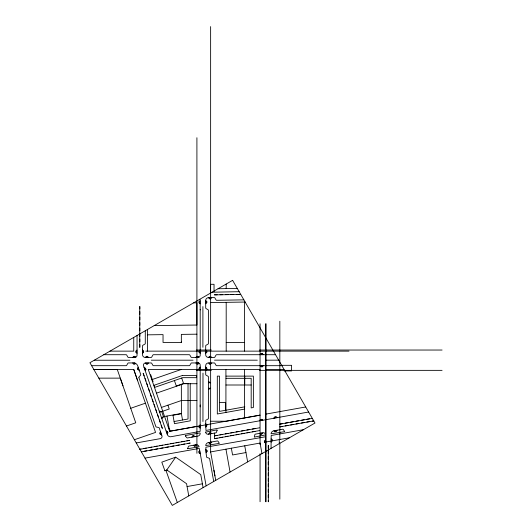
<?xml version="1.0" encoding="UTF-8"?>
<svg xmlns="http://www.w3.org/2000/svg" width="532" height="532" viewBox="0 0 532 532"><rect width="100%" height="100%" fill="white"/><g stroke="black" fill="none" stroke-linecap="round" stroke-linejoin="round"><path stroke-width="0.8" d="M133.738 337.414L133.738 351.133L109.984 351.133M145.156 357.444A2.746 2.746 0 0 1 142.536 354.824L142.543 345.827A0.831 0.831 0 0 1 142.948 345.221L144.87 344.111A0.825 0.825 0 0 0 145.283 343.393L145.283 330.751M147.477 334.841L163.038 334.635L163.038 342.435L181.346 342.435L181.346 341.976M200.198 406.894L200.198 404.978M195.809 362.944L196.907 364.041L198.004 364.041L198.004 362.937A2.195 2.195 0 0 1 200.198 365.138L200.165 431.379L170.772 436.759A3.305 3.305 0 0 1 167.381 434.677L143.48 365.683A2.208 2.208 0 0 1 145.303 362.964L151.135 362.944A0.838 0.838 0 0 1 151.74 363.349L152.903 365.351A0.851 0.851 0 0 0 153.462 365.683L189.193 365.683A0.825 0.825 0 0 0 189.884 365.271L190.995 363.349A0.831 0.831 0 0 1 191.6 362.944L198.117 362.944M200.198 309.897L200.152 300.587L199.074 301.684L199.088 302.781L200.198 303.872M308.633 412.014L205.957 430.441L205.691 420.706A0.831 0.831 0 0 1 206.103 420.1L208.025 418.99A0.825 0.825 0 0 0 208.438 418.278L208.438 376.929A0.825 0.825 0 0 0 208.025 376.277L206.103 375.166A0.831 0.831 0 0 1 205.698 374.561L205.691 365.564A2.746 2.746 0 0 1 208.318 362.944M208.318 357.444A2.746 2.746 0 0 1 205.691 354.824L205.698 345.827A0.831 0.831 0 0 1 206.103 345.221L208.025 344.111A0.825 0.825 0 0 0 208.438 343.393L208.438 310.349A0.825 0.825 0 0 0 208.025 309.697L206.103 308.587A0.831 0.831 0 0 1 205.698 307.981L205.691 300.48A2.766 2.766 0 0 1 208.438 297.687L214.29 297.594A0.831 0.831 0 0 1 214.908 297.993L216.045 299.902A0.831 0.831 0 0 0 216.664 300.301L243.875 299.855M210.579 293.637L210.579 284.294L214.037 284.294L214.037 291.769M265.554 442.065L265.554 443.183L264.457 442.265L264.457 441.148L265.554 439.838L265.554 440.948L264.457 441.148M271.047 448.39L271.18 435.495L303.44 429.69M187.61 448.749L199.094 446.794A2.74 2.74 0 0 0 196.089 444.772L188.907 446.062A0.831 0.831 0 0 0 188.381 446.567L187.63 448.656M205.691 432.084L216.916 429.883L217.162 430.222M217.156 430.255L216.398 432.343A0.831 0.831 0 0 1 215.872 432.849L208.158 434.232A2.195 2.195 0 0 1 205.691 432.084M136.252 442.957L160.478 438.607A2.208 2.208 0 0 0 161.981 435.881C161.987 434.385 159.726 434.75 159.873 433.141L160.597 431.891L159.221 427.921A0.831 0.831 0 0 0 158.636 427.475L156.455 427.056A0.825 0.825 0 0 1 155.836 426.518L138.925 377.713M167.168 434.059L167.893 432.815L167.533 431.765L166.07 430.907M160.145 432.669L160.597 431.891L161.695 435.043M203.091 487.625L200.757 474.624L175.68 457.174L166.789 469.949L186.579 483.714L188.76 495.897M185.349 435.961L186.785 437.656A0.831 0.831 0 0 0 187.457 437.949L191.806 437.171L192.69 435.894L193.774 435.701L195.045 436.586L198.157 436.027A2.753 2.753 0 0 0 200.198 433.367L199.959 432.928L185.442 435.528L185.329 435.934M193.262 445.277L194.532 446.168L195.616 445.976L196.468 444.752A2.633 2.554 -55.2 0 0 196.089 444.772M200.365 453.769L199.088 452.885L198.895 451.801L199.779 450.524M138.912 377.667A0.825 0.825 0 0 1 139.085 376.902L140.534 375.226A0.831 0.831 0 0 0 140.721 374.515L139.351 370.538L137.808 369.441L137.429 368.344L138.207 367.246M145.163 370.538L145.948 369.441L145.562 368.344L144.019 367.246M271.047 442.198L272.145 440.882L272.145 439.771L271.047 438.847M200.198 428.134L199.101 427.216L199.101 426.099L200.198 424.782M205.691 427.143L206.788 425.833L206.788 424.716L205.691 423.798M208.438 434.185L209.535 432.875L210.632 432.676L211.729 433.593M211.729 441.966L210.632 443.276L209.535 443.475L208.438 442.558L217.329 440.962A0.831 0.831 0 0 1 218 441.254L219.377 443.362L205.711 445.59A3.298 3.298 0 0 1 208.411 442.558M259.995 420.26L260.613 419.522L261.711 419.322L262.808 420.24L261.777 419.382M259.583 420.752L260.613 419.522L260.613 420.639M276.607 417.274L277.086 417.68L275.988 416.762L274.891 416.955L273.794 418.272L274.273 417.693M259.51 433.387L260.613 434.305L261.711 434.105L263.087 432.749A2.195 2.195 0 0 1 265.554 434.897L254.303 437.098L254.848 434.637A0.831 0.831 0 0 1 255.373 434.132L262.808 432.795M273.761 430.827A3.298 3.298 0 0 0 271.054 433.813L284.72 431.638L283.357 429.524A0.831 0.831 0 0 0 282.678 429.231L273.794 430.827L274.891 431.745L275.988 431.545L277.086 430.235M161.841 418.697L163.504 416.782L161.708 411.588L159.214 411.11M208.438 297.687L209.555 298.771L210.652 298.751L211.729 297.634M137.043 353.328L135.946 352.231L135.946 351.133L137.043 350.036M132.648 357.444L133.745 356.347L134.849 356.347L135.746 357.251A2.274 2.208 45 0 1 134.849 357.451L128.445 357.444A0.831 0.831 0 0 1 127.833 357.038L126.722 355.11A0.825 0.825 0 0 0 126.011 354.704L103.8 354.704M142.536 350.036L143.633 351.133L143.633 352.231L142.536 353.328M132.641 362.944L133.738 364.041L134.835 364.041L135.5 363.376A4.602 4.462 -45.1 0 0 134.835 363.123A4.336 4.276 -0.1 0 0 133.738 362.937L128.445 362.944A0.831 0.831 0 0 0 127.833 363.349L126.722 365.271A0.831 0.831 0 0 1 126.117 365.683L91.637 365.683M148.574 357.444L147.477 356.347L146.38 356.347L145.283 357.444L151.135 357.444A0.831 0.831 0 0 0 151.74 357.038L152.85 355.11A0.831 0.831 0 0 1 153.462 354.704L189.166 354.704A0.825 0.825 0 0 1 189.884 355.11L190.995 357.038A0.831 0.831 0 0 0 191.6 357.444L198.004 357.444A2.274 2.208 45 0 0 198.908 357.251L198.004 356.347L196.907 356.347L195.809 357.444M205.691 303.772L206.795 302.675L206.795 301.578L205.691 300.48M145.283 362.944L146.38 364.041L147.477 364.041L148.574 362.937M200.198 350.036L199.101 351.133L199.101 352.231L200.198 353.328M205.691 353.328L206.795 352.231L206.795 351.133L205.691 350.036M198.004 364.041L198.636 363.03M211.729 357.444L210.632 356.347L209.535 356.347L208.438 357.444L214.29 357.444A0.831 0.831 0 0 0 214.901 357.038L216.012 355.11A0.831 0.831 0 0 1 216.617 354.704L275.543 354.704M200.198 370.352L199.101 369.255L199.101 368.157L200.198 367.06M211.729 362.944L210.632 364.041L209.535 364.041L208.438 362.944L214.29 362.944A0.831 0.831 0 0 1 214.901 363.349L216.012 365.271A0.838 0.838 0 0 0 216.617 365.683L281.887 365.683M205.691 370.352L206.795 369.255L206.795 368.157L205.691 367.06M260.062 354.704L261.159 353.607L262.256 353.607L263.287 354.631M260.062 365.683L261.159 366.781L262.256 366.781L263.353 365.683M208.438 389.524L210.632 388.254L208.438 388.254M175.68 457.174L161.801 462.162L164.893 470.773L166.935 470.049L164.893 470.773M151.813 379.668L181.346 369.441M156.481 393.161L183.746 383.718L196.907 383.718M130.726 408.277L145.429 403.183M161.429 407.439L181.346 400.543L196.907 400.543M159.633 412.313L161.708 411.588M162.745 411.229L169.229 408.988L167.899 405.151M126.47 426.012L135.753 422.8L117.273 369.441L93.805 369.441L133.738 369.447L137.648 380.713M161.429 417.5L163.504 416.782M134.39 439.738L155.55 432.41L133.738 369.447M191.806 437.171L195.045 436.586M164.561 416.483L181.405 413.464L181.346 384.55M244.826 406.82L219.51 411.369L219.51 376.117L217.315 376.117L217.315 413.989L244.733 409.075M174.09 421.517L188.029 419.017L188.029 383.446L183.7 383.446L176.305 386.006L174.423 380.553M260.062 369.441L148.268 369.441L169.688 431.279L196.907 426.398M159.873 433.141L160.963 432.942M166.436 431.957L167.533 431.765M199.101 426.099L200.198 425.899M205.691 424.915L206.788 424.716M265.554 414.169L305.714 406.96M169.688 431.279L260.062 415.153L226.193 421.231L210.632 421.231M160.232 434.192L161.329 433.992M166.802 433.008L167.893 432.815M199.101 427.216L200.198 427.016M205.691 426.032L206.788 425.833M139.889 449.234L140.927 449.048M143.633 448.562L146.333 448.077M149.04 447.592L151.74 447.106M154.44 446.621L157.146 446.135M159.846 445.65L162.553 445.164M165.252 444.679L167.959 444.193M170.659 443.708L173.365 443.223M176.065 442.737L178.765 442.252M181.472 441.766L184.172 441.287M186.878 440.802L189.578 440.316M214.469 435.848L217.176 435.362M219.876 434.877L222.582 434.391M225.282 433.906L227.982 433.42M230.689 432.935L233.388 432.45M236.095 431.964L238.795 431.479M241.501 430.993L244.201 430.508M246.901 430.022L249.608 429.537M252.308 429.051L255.014 428.566M279.825 424.117L282.525 423.632M285.232 423.146L287.932 422.661M290.638 422.175L293.338 421.69M296.045 421.204L298.745 420.719M301.445 420.233L304.151 419.748M306.851 419.263L309.558 418.777M139.903 449.281L189.598 440.403M214.476 435.894L259.516 427.808M279.832 424.157L312.291 418.378M144.119 451.262L146.819 450.777M149.525 450.291L152.225 449.806M154.925 449.321L157.632 448.842M160.332 448.356L163.038 447.871M165.738 447.385L168.445 446.9M171.144 446.414L173.844 445.929M176.551 445.444L179.251 444.958M181.957 444.473L184.657 443.987M187.364 443.502L190.064 443.016M217.176 438.149L214.469 438.634L214.476 433.101M219.876 437.663L222.582 437.178M225.282 436.692L227.982 436.213M230.689 435.728L233.388 435.243M236.095 434.757L238.795 434.272M241.501 433.786L244.201 433.301M246.901 432.815L249.608 432.33M252.308 431.844L255.014 431.359M282.525 426.418L279.825 426.903L313.747 420.905M285.232 425.933L287.932 425.447M290.638 424.962L293.338 424.476M296.045 423.991L298.745 423.512M301.445 423.026L304.151 422.541M306.851 422.056L309.558 421.57M312.257 421.085L313.734 420.819M141.366 451.848L190.084 443.109M214.489 438.727L259.516 430.594M145.01 458.125L199.294 448.436L206.123 485.869M198.895 451.801L199.979 451.608M205.957 451.648L207.041 451.455L206.057 452.745L205.877 450.544L206.961 450.351L207.041 451.455L206.057 452.745L206.576 457.068A0.831 0.831 0 0 0 207.028 457.46L209.116 458.212A0.825 0.825 0 0 1 209.628 458.75L213.711 481.493M199.088 452.885L200.172 452.685M271.047 439.964L272.145 439.771M264.457 442.265L289.415 437.783M245.957 452.559L232.57 454.96L231.353 448.203M187.084 486.547L202.406 483.801M213.917 470.215L214.935 475.887M212.042 292.208L239.174 291.702M218.047 288.743L237.279 288.43M214.476 294.801L217.222 294.755M219.969 294.708L222.715 294.662M225.462 294.622L228.208 294.575M230.955 294.529L233.694 294.489M236.441 294.442L239.187 294.396M214.482 294.888L240.737 294.415M193.568 302.874L196.907 302.821L196.933 325.032L154.207 325.597M210.632 302.595L245.139 302.036M199.074 301.691L200.172 301.671M199.094 302.788L200.185 302.775M196.907 334.182L181.346 334.389L181.346 342.435M205.691 301.578L206.795 301.578M205.691 302.675L206.795 302.675M226.193 342.435L244.501 342.435M196.414 350.036L211.35 350.036M259.49 350.036L442.079 350.036M135.946 351.133L137.043 351.133M142.536 351.133L143.633 351.133M145.835 351.133L349.005 351.133M135.946 352.231L137.043 352.231M142.536 352.231L143.633 352.231M199.101 352.231L200.198 352.231M205.691 352.231L206.795 352.231M94.29 360.237L129.901 360.237M151.321 360.191L193.063 360.191M214.476 360.151L257.315 360.191M266.1 360.191L278.715 360.151M280.889 365.318L291.589 365.318L291.589 370.924L284.148 370.924M199.101 368.157L200.198 368.157M205.691 368.157L206.795 368.157M137.429 368.344L138.586 368.344M144.398 368.344L145.562 368.344M137.808 369.441L138.972 369.441M199.101 369.255L200.198 369.255M205.691 369.255L206.795 369.255M144.784 369.441L145.948 369.441M265.554 369.441L284.048 369.441M196.414 370.352L211.35 370.352M259.49 370.352L442.079 370.352M226.034 376.117L253.378 376.117L253.378 407.519L251.184 407.911L251.184 378.319L226.034 378.319M98.826 378.139L120.292 378.139L122.939 385.806M208.438 382.761L210.632 382.761L208.438 381.491M225.92 385.002L244.501 385.002M251.184 385.002L244.773 385.002L244.773 376.117M219.51 402.485L225.648 402.485L225.648 410.265M265.554 436.759L205.911 447.193L205.811 449.44L206.961 450.351M165.957 470.394L177.329 502.494M139.351 370.538L137.668 365.683A4.396 4.396 0 0 0 133.738 362.937L133.738 364.041M181.685 378.039L183.573 383.486M150.656 374.654L153.083 381.657M169.243 428.327L170.054 430.661M143.248 373.271L144.152 375.865M145.05 378.458L145.948 381.058M146.845 383.652L147.743 386.245M148.641 388.839L149.539 391.432M150.443 394.032L151.341 396.626M152.238 399.219L153.136 401.813M154.034 404.406L154.932 407M155.836 409.6L156.734 412.194M157.632 414.787L158.529 417.381M159.427 419.974L160.325 422.574M161.223 425.168L162.127 427.761M143.161 373.304L162.426 428.772M261.963 453.636L260.062 443.056L210.632 451.927L215.733 480.323M244.747 445.803L247.639 461.902M225.947 449.174L230.057 472.057M193.774 435.701L193.967 436.785M195.424 444.892L195.616 445.976M192.69 435.894L192.883 436.978M194.34 445.084L194.532 446.168M182.516 420.007L181.392 413.743L172.967 415.259L174.476 423.678L190.223 420.852L190.223 383.599M166.968 416.051L169.701 431.279M205.811 449.44L205.877 450.544M210.632 297.654L210.652 298.751M209.535 297.674L209.555 298.771M279.832 321.222L279.832 439.578M279.832 442.89L279.832 499.169M279.287 439.605L279.287 443.635M275.988 416.762L275.988 417.873M275.988 430.428L275.988 431.545M274.891 416.955L274.891 418.072M274.891 430.627L274.891 431.745M268.347 445.477L268.347 501.736M268.254 445.477L268.254 448.223M268.254 450.97L268.254 453.716M268.254 456.463L268.254 459.209M268.254 461.956L268.254 464.702M268.254 467.448L268.254 470.195M268.254 472.941L268.254 475.688M268.254 478.434L268.254 481.181M268.254 483.921L268.254 486.667M268.254 489.413L268.254 492.16M268.254 494.906L268.254 497.653M268.254 500.399L268.254 501.736M266.1 323.782L266.1 501.736M265.554 323.782L265.554 501.736M262.256 353.607L262.256 354.704M262.256 365.683L262.256 366.781M261.711 419.322L261.711 420.44M261.711 432.995L261.711 434.105M261.159 353.607L261.159 354.704M261.159 365.683L261.159 366.781M260.613 433.188L260.613 434.305M260.062 323.782L260.062 444.626M260.062 453.729L260.062 501.736M244.501 302.043L244.501 351.133M244.501 369.441L244.501 417.946M226.193 284.041L226.193 288.61M226.193 302.342L226.193 351.133M225.92 369.441L225.92 412.446M210.632 26.6L210.632 452.32M209.535 356.347L209.535 357.444M209.535 362.937L209.535 364.041M209.535 432.875L209.535 433.986M209.535 442.358L209.535 443.475M202.898 306.572L202.898 347.29M202.991 373.098L202.945 421.504M200.198 309.451L200.198 355.25A2.195 2.195 0 0 1 198.004 357.444L198.004 356.347M196.907 137.735L196.907 453.304M147.477 329.488L147.477 351.133M147.477 356.347L147.477 357.444M147.477 362.937L147.477 364.041M146.38 356.347L146.38 357.444M146.38 362.937L146.38 364.041M139.836 306.572L139.836 308.846M139.836 311.592L139.836 314.339M139.836 317.079L139.836 319.825M139.836 322.572L139.836 325.318M139.836 328.064L139.836 330.811M139.836 333.557L139.836 336.304M139.836 339.05L139.836 341.797M139.836 344.543L139.836 347.29M139.743 306.572L139.743 347.29M137.043 335.512L137.043 355.25A2.195 2.195 0 0 1 134.849 357.444L134.849 356.347M134.835 363.123L134.835 364.041M133.745 356.347L133.745 357.444M199.813 299.27A2.746 2.746 0 0 1 200.158 300.454M198.004 362.937A2.274 2.208 -45.5 0 1 198.908 363.137M232.61 280.337L89.921 362.718L172.302 505.4L314.984 423.02L232.61 280.337M182.363 375.479L154.047 385.288L154.765 387.363L182.729 377.673L196.627 377.673L196.627 375.479L182.363 375.479"/></g></svg>
